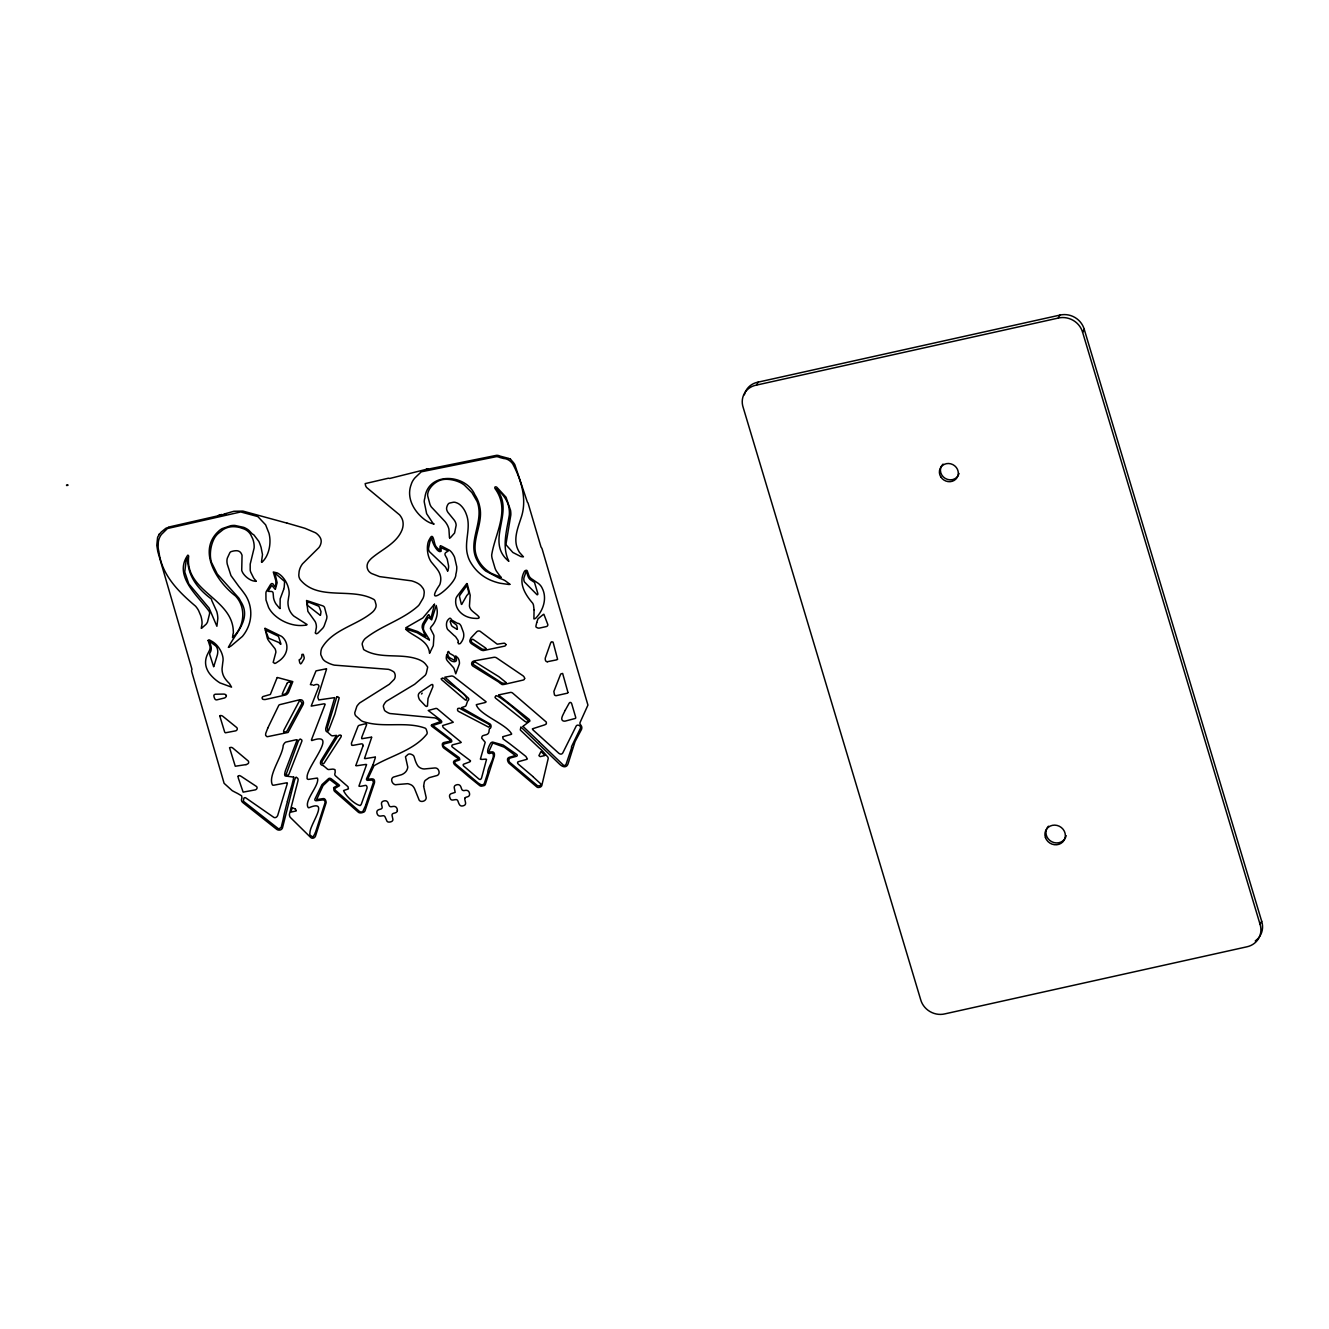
<?xml version="1.0" encoding="UTF-8"?>
<svg xmlns="http://www.w3.org/2000/svg" width="1329" height="1329" viewBox="0 0 1329 1329"><rect width="100%" height="100%" fill="white"/><g stroke="black" fill="none" stroke-linecap="round" stroke-linejoin="round"><path stroke-width="1.5" d="M421.526 694.02L422.19 693.173M283.741 588.963L284.057 587.7A2.409 2.243 29 0 0 284.223 587.202L284.605 581.504L274.887 573.048L277.13 582.717L275.419 589.079M224.169 514.041L233.871 511.283L241.396 511.117A8.306 7.725 29 0 1 243.091 511.133L286.981 523.128M282.246 694.27L282.329 693.888A173.866 161.656 29 0 1 284.871 687.957L287.297 683.056M201.277 628.202L201.676 625.843A15.001 13.954 29 0 0 201.975 621.308A28.823 26.796 29 0 0 200.862 615.942L198.619 610.626A23.407 21.762 29 0 0 195.513 606.14C178.468 591.687 161.656 575.025 158.882 551.568A24.537 22.809 29 0 1 158.134 546.933L158.301 542.182A19.254 17.908 29 0 1 159.38 538.062A18.589 17.277 29 0 1 161.424 534.441L167.421 528.527L240.748 511.947L256.896 516.317A5.15 4.801 29 0 1 258.025 516.765L265.634 524.839L269.006 533.361A34.471 32.046 29 0 1 269.97 540.753A39.438 36.68 29 0 1 269.239 548.329A37.312 34.687 29 0 1 266.946 555.306A25.965 24.155 29 0 1 263.292 560.888L262.012 562.283M158.666 535.022L159.347 533.809M441.078 547.913L441.078 549.807A6.412 5.964 29 0 1 441.095 551.269C437.573 554.01 431.676 541.601 431.792 538.212L430.746 539.906A8.589 7.974 29 0 0 429.898 541.8L428.553 548.279A4.17 3.871 29 0 0 428.669 549.907A6.562 6.113 29 0 0 429.632 551.851L445.248 566.719A11.047 10.267 29 0 1 446.527 569.028L447.591 571.005M224.169 514.09L223.92 514.522A2.243 2.093 29 0 1 223.239 514.855A1.744 1.628 29 0 1 222.541 514.904M454.751 660.048L454.834 658.486A6.446 5.981 29 0 0 454.618 657.257A4.07 3.788 29 0 0 454.153 656.21A2.293 2.126 29 0 0 453.538 655.562L449.75 653.436A2.724 2.525 29 0 1 449.202 652.439L449.052 652.024M287.297 801.503L289.705 792.815M461.711 604.413L466.828 595.425A4.386 4.087 29 0 1 467.476 594.827A3.19 2.974 29 0 0 468.589 592.651A7.675 7.127 29 0 0 468.389 590.873L466.894 585.508L460.382 594.495A5.814 5.399 29 0 0 459.751 595.525A3.738 3.472 29 0 0 459.469 596.505L461.396 604.413M261.464 562.101L262.494 554.608L261.115 547.515A54.439 50.618 29 0 0 258.873 541.451L253.972 535.022A4.236 3.954 29 0 0 252.826 534.258A2.093 1.944 29 0 1 252.344 533.959L250.201 531.766A11.38 10.566 29 0 0 247.51 529.341A20.516 19.071 29 0 0 243.772 527.364L234.868 525.437A19.902 18.506 29 0 0 230.698 525.719L222.142 528.626A16.463 15.317 29 0 0 219.052 530.803C196.659 550.638 216.992 581.919 235.598 596.057C246.696 607.951 244.353 627.089 232.509 637.588L232.974 634.199A6.03 5.598 29 0 0 233.323 631.341C232.359 598.15 184.465 591.638 188.685 556.236A2.376 2.209 29 0 0 188.303 555.406M363.083 745.719L355.823 765.504M292.446 783.296L289.705 792.533M571.603 747.812L565.971 764.557L564.094 765.82L539.341 741.981M311.368 740.054L325.173 704.237A1.877 1.744 29 0 0 323.728 703.872L311.185 706.114L318.827 686.711A1.96 1.827 29 0 0 318.844 685.614L318.329 684.917A2.243 2.093 29 0 0 317.365 684.518A3.622 3.356 29 0 0 316.119 684.501A5.947 5.532 29 0 0 314.79 684.884L314.093 685.149A2.359 2.193 29 0 1 313.578 685.266L313.229 685.216M449.468 537.73L448.92 529.191A18.54 17.227 29 0 0 447.391 525.154A20.5 19.055 29 0 0 444.85 521.367L431.377 507.03A12.675 11.795 29 0 1 429.915 504.239L427.739 496.049A7.824 7.276 29 0 1 427.788 493.458A15.948 14.818 29 0 1 429.549 489.006A24.62 22.892 29 0 1 437.291 481.58A17.759 16.496 29 0 1 442.059 479.752A20.998 19.536 29 0 1 447.491 479.304A31.564 29.338 29 0 1 459.435 482.161A22.078 20.533 29 0 1 464.319 485.068L471.911 492.594L477.028 501.365A25.733 23.922 29 0 1 478.623 507.163C481.729 525.32 467.276 543.993 477.643 561.336A29.437 27.377 29 0 0 485.666 571.038L499.754 578.397A22.427 20.849 29 0 1 505.286 580.79L509.871 584.228M275.319 586.355L275.635 585.175A16.38 15.234 29 0 0 275.767 580.507L273.276 571.985L277.396 572.965A18.157 16.878 29 0 1 282.728 577.218A26.264 24.42 29 0 1 288.925 590.292A18.623 17.327 29 0 1 288.709 596.787L288.011 601.605A21.38 19.869 29 0 0 288.293 606.074A18.506 17.211 29 0 0 289.523 610.161A17.244 16.031 29 0 0 291.715 613.815A14.536 13.523 29 0 0 293.942 616.158L307.082 624.547A1.811 1.694 29 0 1 305.919 625.211L302.347 625.494A33.723 31.348 29 0 1 292.43 624.547A39.139 36.381 29 0 1 282.645 620.826A37.179 34.571 29 0 1 274.322 614.928A26.713 24.836 29 0 1 268.641 607.586L265.983 599.927L265.9 592.983A8.09 7.525 29 0 1 266.265 591.521L270.485 584.594A3.854 3.588 29 0 1 271.731 583.547L272.727 583.697A4.07 3.788 29 0 1 273.691 584.976L274.904 586.621M487.776 772.382C487.627 767.282 496.564 755.603 492.179 753.011A4.552 4.236 29 0 0 491.165 753.061C484.437 755.919 489.022 745.37 490.683 743.144A2.857 2.658 29 0 1 491.182 742.662A3.389 3.14 29 0 1 491.979 742.246A2.459 2.293 29 0 1 492.826 742.114L503.143 745.071L516.632 754.374A1.694 1.578 29 0 1 517.263 755.271L517.164 755.786A2.907 2.691 29 0 1 516.416 756.317L510.851 757.829A4.236 3.937 29 0 0 509.937 758.194A1.711 1.595 29 0 0 509.406 758.676A3.356 3.123 29 0 0 508.907 760.537A2.425 2.259 29 0 0 509.223 761.567A4.004 3.721 29 0 0 510.07 762.597L537.365 785.622L539.724 786.054A5.316 4.951 29 0 0 540.238 785.406A5.632 5.233 29 0 0 540.886 783.994L532.912 776.618M371.688 737.362L364.495 758.477A2.176 2.027 29 0 0 365.658 758.56L375.227 757.032M486.015 648.668L485.733 649.034A4.253 3.954 29 0 1 484.753 649.316A5.416 5.034 29 0 1 483.656 649.366A4.568 4.253 29 0 1 482.593 649.183A3.09 2.874 29 0 1 481.862 648.884L472.742 643.07A6.878 6.396 29 0 1 471.679 642.173L471.33 641.525A2.293 2.126 29 0 1 471.396 640.545L471.845 639.598M158.766 535.238L158.201 536.251A4.07 3.788 29 0 0 157.553 537.68L156.789 545.372L157.802 551.618L191.957 669.268A3.871 3.605 29 0 0 191.725 671.677L224.103 783.313L232.21 790.655A99.625 92.631 29 0 0 237.459 793.396L241.629 795.805L241.961 798.214A4.635 4.319 29 0 0 241.479 799.792A2.808 2.608 29 0 0 241.778 801.254A4.103 3.804 29 0 0 242.908 802.616L276.797 829.412A4.103 3.821 29 0 0 280.037 830.01A3.605 3.356 29 0 0 281.466 829.313A4.236 3.937 29 0 0 282.446 828.017L294.473 780.538A13.373 12.426 29 0 1 295.653 777.714A1.811 1.678 29 0 1 295.952 777.349M365.791 805.092L363.016 811.122A2.243 2.077 29 0 1 361.405 811.986A3.09 2.874 29 0 1 359.362 811.371L336.303 791.004A7.16 6.662 29 0 1 334.941 789.924L335.024 788.33L339.543 785.655A4.535 4.22 29 0 0 338.895 784.691L331.237 778.794A3.057 2.857 29 0 0 329.775 778.296A1.844 1.728 29 0 0 328.595 778.611L321.967 784.625L314.956 799.045A1.678 1.562 29 0 0 314.89 800.108L315.322 800.556A2.841 2.641 29 0 0 316.269 800.722L322.698 799.925A2.741 2.542 29 0 1 323.994 800.141L324.725 800.855A3.572 3.322 29 0 1 325.024 802.101A4.735 4.402 29 0 1 324.924 803.148L315.422 832.535M297.048 740.07L285.419 770.704A19.47 18.108 29 0 0 284.672 774.309A2.326 2.16 29 0 0 285.187 775.97L293.709 777.116M213.786 666.527L217.308 655.131A15.798 14.685 29 0 0 217.757 651.459A10.25 9.519 29 0 0 217.225 648.402A6.828 6.346 29 0 0 215.73 645.96L209.7 641.342L211.145 646.924A11.38 10.582 29 0 1 211.228 649.084A9.27 8.605 29 0 1 210.862 650.994A7.542 7.027 29 0 1 210.082 652.655A2.342 2.176 29 0 0 209.766 653.436A4.768 4.436 29 0 0 209.716 654.449L213.62 666.676M405.644 629.198C413.003 636.591 428.553 639.83 429.566 653.336L433.304 645.678L433.952 636.059A6.844 6.363 29 0 0 433.586 634.714L430.629 628.949A2.841 2.641 29 0 1 430.38 628.335L431.128 626.74A21.048 19.57 29 0 0 434.118 622.919A26.912 25.018 29 0 0 436.211 618.184A25.866 24.055 29 0 0 437.208 613.184A17.078 15.865 29 0 0 436.892 608.566L436.228 605.509L431.659 619.912L428.486 617.188L424.433 623.866A9.868 9.17 29 0 0 423.652 626.109L423.419 628.235A4.951 4.602 29 0 0 423.652 629.846A9.585 8.904 29 0 0 424.516 631.74L429.433 639.614M283.741 589.229L280.17 598.897L280.054 607.768A3.439 3.206 29 0 1 280.103 608.466M66.467 485.151L67.796 484.852M67.845 485.318L66.633 485.55M372.984 764.873L375.31 757.779A2.575 2.392 29 0 0 375.343 757.297M447.956 551.153L446.677 551.984A5.947 5.532 29 0 0 445.464 552.914A1.993 1.861 29 0 0 444.999 553.927A2.708 2.508 29 0 0 445.182 555.206L446.129 556.984A11.446 10.649 29 0 1 447.258 559.359L448.554 565.705A11.994 11.147 29 0 1 448.454 568.28L447.807 570.955M315.422 832.751L312.996 837.087L310.438 835.426A3.073 2.857 29 0 1 309.923 834.678L309.773 833.964A4.552 4.236 29 0 1 309.956 832.951C309.574 824.512 330.389 798.646 308.943 807.75A1.861 1.728 29 0 1 308.212 807.6C303.494 801.022 319.89 785.09 317.498 778.179A3.273 3.04 29 0 0 316.667 778.129L308.594 779.392A1.877 1.744 29 0 1 307.879 779.243A2.293 2.126 29 0 1 307.281 778.894L307.082 778.578A1.91 1.778 29 0 1 307.182 777.88C305.022 768.212 340.241 730.501 311.767 740.585M440.198 546.153L439.683 550.356L436.527 547.199A11.496 10.698 29 0 1 435.314 545.305C433.852 542.033 433.188 531.583 429.716 538.909A15.367 14.287 29 0 0 427.772 543.86A28.673 26.663 29 0 0 427.44 550.173A30.035 27.926 29 0 0 428.669 556.652A20.051 18.639 29 0 0 431.344 562.084L435.131 566.636A42.329 39.355 29 0 1 437.806 570.108A17.742 16.496 29 0 1 440.115 574.759A14.918 13.871 29 0 1 440.779 579.56A19.287 17.925 29 0 1 439.749 584.76C421.708 610.991 456.744 584.112 455.83 574.311A26.514 24.653 29 0 0 456.761 566.835L454.551 557.233A23.64 21.978 29 0 0 452.275 553.18A12.26 11.396 29 0 0 449.534 550.289L441.544 546.103A1.91 1.778 29 0 0 440.414 545.97M320.505 615.194L321.003 611.656L319.226 606.938A2.459 2.293 29 0 0 318.578 606.257A3.854 3.588 29 0 0 317.614 605.742L307.963 601.854M228.422 647.323C235.682 632.554 252.327 618.666 240.416 600.924A17.26 16.048 29 0 0 238.755 597.984L217.292 574.062L211.51 562.449A28.457 26.464 29 0 1 210.381 555.024A41.481 38.574 29 0 1 211.211 546.917A39.687 36.896 29 0 1 213.753 539.458A21.928 20.384 29 0 1 217.674 533.959L222.84 529.806A20.815 19.354 29 0 1 228.056 527.414A18.739 17.427 29 0 1 233.622 526.683A26.746 24.869 29 0 1 239.801 527.513L244.47 529.125A13.107 12.194 29 0 1 250.616 534.507L252.726 538.81A23.357 21.713 29 0 1 254.138 547.93L250.201 564.127L250.201 570.075A10.732 9.967 29 0 0 250.782 572.267L253.54 577.816A11.861 11.014 29 0 0 255.002 579.726L256.148 580.989M292.197 808.015L290.885 812.135L295.636 811.055A1.778 1.645 29 0 0 296.184 810.823M489.437 728.757L489.055 730.717A6.878 6.396 29 0 1 488.806 732.395A3.738 3.472 29 0 1 486.846 734.472A9.552 8.871 29 0 1 485.002 735.02L483.125 735.585A3.472 3.239 29 0 0 482.51 735.984A2.724 2.525 29 0 0 482.062 736.499L481.63 738.11L485.201 742.28L480.384 759.092A2.276 2.11 29 0 0 481.131 759.324A5.798 5.382 29 0 0 482.327 759.391L485.185 759.158A3.97 3.688 29 0 1 485.982 759.208A1.711 1.595 29 0 1 486.53 759.374L481.58 777.897A7.26 6.745 29 0 1 480.932 779.093L480.367 779.442A1.844 1.711 29 0 1 478.922 779.01L463.788 766.135A1.861 1.728 29 0 1 463.14 764.923L463.273 764.507A2.326 2.16 29 0 1 463.788 764.125L469.702 761.916A2.608 2.425 29 0 0 470.35 761.367L470.466 760.819M291.134 682.94L286.981 691.844A6.13 5.698 29 0 1 285.818 693.389A4.535 4.22 29 0 1 284.838 694.037A6.695 6.23 29 0 1 283.609 694.486A3.954 3.688 29 0 1 282.579 694.602M336.835 696.745L327.449 727.245L327.582 730.717A1.96 1.827 29 0 0 328.429 730.867L334.825 714.188L339.194 697.825A5.864 5.449 29 0 0 337.549 696.695L337.101 696.629M277.113 677.657L270.352 694.469L262.992 696.546A2.077 1.927 29 0 0 262.477 697.044A4.585 4.269 29 0 0 262.046 697.924L262.511 699.071A3.372 3.14 29 0 0 263.408 699.403A5.482 5.1 29 0 0 265.75 699.419L285.237 695.067A4.485 4.17 29 0 0 287.081 694.12A8.074 7.509 29 0 0 288.659 692.027L292.812 681.627L277.329 677.474M268.109 590.956L271.83 585.408L274.239 588.232A3.306 3.073 29 0 0 274.638 588.73A1.944 1.811 29 0 0 275.037 589.046M426.426 469.004L427.755 468.772M1261.686 921.279L1260.042 924.253A19.586 18.224 29 0 1 1246.735 946.846L945.019 1013.844A19.47 18.108 29 0 1 920.665 999.624L743.243 407.671A19.104 17.759 29 0 1 756.566 385.078L758.194 382.121L1059.911 315.106A19.653 18.274 29 0 1 1084.248 329.343L1261.686 921.279A19.586 18.224 29 0 1 1255.24 940.965M756.566 385.078L1058.266 318.063L1059.911 315.106M1260.042 924.253L1082.62 332.3L1084.248 329.343M523.094 726.232L529.922 721.016A3.289 3.057 29 0 0 528.925 719.172L498.84 695.25M439.932 721.83L431.942 724.67A1.96 1.827 29 0 0 431.41 725.069M450.614 620.626L450.465 620.826A1.778 1.661 29 0 0 450.265 621.856L451.428 625.278A4.186 3.904 29 0 0 452.358 626.441L457.126 629.398M280.967 644.133L278.675 636.956A2.675 2.492 29 0 0 277.279 635.727L265.468 630.096L268.259 637.455A2.293 2.143 29 0 0 268.873 638.169A3.04 2.824 29 0 0 269.77 638.684L278.641 642.389A3.954 3.671 29 0 1 279.688 643.352A4.768 4.436 29 0 0 280.419 644.15M434.35 604.28L422.871 617.935L406.142 627.57M429.367 640.063L417.123 632.704L406.093 629.032M225.315 514.19L226.229 513.808M159.729 533.843L160.277 533.228A9.752 9.07 29 0 1 161.507 531.816L165.693 528.427A3.738 3.472 29 0 1 166.956 527.879L168.285 527.397M506.017 682.873L504.937 683.272A3.422 3.173 29 0 1 503.674 683.322A7.26 6.745 29 0 1 502.146 682.923A6.579 6.113 29 0 1 500.834 682.259L473.19 664.35A1.761 1.645 29 0 1 475.101 662.324M201.526 628.335L206.061 624.281A14.503 13.473 29 0 0 207.507 622.038L209.583 613.782A5.1 4.735 29 0 0 209.567 612.603A4.436 4.12 29 0 0 209.251 611.473C198.27 596.023 173.069 576.221 187.754 555.173M218.421 515.27L222.009 514.456M219.717 515.32L219.966 515.187A2.276 2.11 29 0 1 220.614 515.054L220.913 515.054M220.979 515.253L219.75 515.519M226.345 514.107L225.481 514.306M372.818 765.006L366.621 778.611A3.472 3.223 29 0 0 366.505 779.608L366.854 780.123A1.728 1.611 29 0 0 367.751 780.322L371.439 780.09A3.19 2.957 29 0 1 372.685 780.372L373.432 782.266L365.807 804.842M466.811 583.497L457.558 595.608A11.147 10.35 29 0 0 456.379 597.469A7.11 6.612 29 0 0 455.814 599.263L455.648 601.655A14.885 13.838 29 0 0 457.126 607.835A16.646 15.483 29 0 0 461.246 613.184A18.772 17.46 29 0 0 467.426 616.872A22.228 20.666 29 0 0 474.752 618.35C486.082 619.364 472.277 612.553 470.532 608.948A8.339 7.758 29 0 1 469.652 606.971A5.731 5.333 29 0 1 469.453 605.841L470.184 595.226L467.177 583.664M458.189 759.324L456.196 759.955A5.266 4.901 29 0 0 454.103 760.985A1.877 1.744 29 0 0 453.554 762.58A4.386 4.087 29 0 0 454.717 764.756L459.518 768.876A389.032 361.721 29 0 1 468.423 776.452L479.769 785.638A3.422 3.19 29 0 0 480.716 786.07A2.342 2.176 29 0 0 481.596 786.153L484.055 785.622A2.342 2.176 29 0 0 484.769 785.19A3.007 2.791 29 0 0 485.318 784.492L494.255 756.4A8.605 8.007 29 0 0 494.421 753.992A2.508 2.326 29 0 0 493.807 752.579A1.993 1.844 29 0 0 492.494 751.882L488.823 752.015M544.807 755.57L540.122 756.633L538.909 755.653L540.986 751.516L544.774 755.271M515.203 755.62L509.389 757.264A3.821 3.555 29 0 0 508.043 758.111A2.043 1.894 29 0 0 507.528 759.241A4.867 4.519 29 0 0 507.711 760.852A7.309 6.795 29 0 0 508.243 762.148A5.067 4.701 29 0 0 509.007 763.211L536.7 786.851A2.924 2.708 29 0 0 537.298 787.25A2.11 1.96 29 0 0 537.929 787.449A2.774 2.592 29 0 0 538.66 787.466L539.591 787.333A3.489 3.256 29 0 0 541.783 785.655L548.179 758.626A2.641 2.459 29 0 0 548.08 757.646A3.14 2.924 29 0 0 547.797 756.998L542.249 750.669A52.03 48.376 29 0 0 538.993 747.745L520.303 730.003L520.885 726.946L559.791 764.374A11.994 11.147 29 0 0 561.835 765.886A6.263 5.814 29 0 0 563.612 766.634A3.356 3.123 29 0 0 565.207 766.667A3.754 3.489 29 0 0 567.35 765.222A8.29 7.708 29 0 0 568.114 763.627L575.058 741.582L581.471 729.471A5.615 5.216 29 0 0 581.82 727.727A3.455 3.206 29 0 0 581.487 726.232A7.094 6.595 29 0 0 580.474 724.654A2.608 2.425 29 0 1 580.025 723.956L579.926 723.258A4.369 4.07 29 0 1 580.142 722.295L587.933 705.084L542.199 549.193A5.532 5.133 29 0 0 541.335 547.482A2.841 2.641 29 0 1 540.953 546.784L528.145 503.375A2.608 2.425 29 0 0 527.397 502.212L514.805 464.569A16.596 15.433 29 0 0 512.296 461.313L510.452 459.086M460.881 742.662L453.139 744.689A5.25 4.867 29 0 0 452.126 745.054L451.777 746.117A2.11 1.96 29 0 0 452.475 747.164L470.433 760.72M264.92 628.335L267.378 638.385A12.808 11.895 29 0 0 269.405 641.674L275.003 648.718A9.27 8.622 29 0 1 275.884 652.273L273.176 662.357L274.804 663.487A7.725 7.177 29 0 0 276.432 662.706L279.256 660.812A23.125 21.497 29 0 0 284.024 656.061A18.191 16.912 29 0 0 286.582 650.296A15.533 14.453 29 0 0 286.599 644.332A13.556 12.609 29 0 0 282.695 637.339A8.572 7.974 29 0 0 281.2 636.176L265.219 628.368M498.807 694.868L510.635 692.392A3.439 3.19 29 0 1 511.665 692.559A2.891 2.691 29 0 1 512.545 692.99L546.319 722.079L546.369 723.84A8.04 7.476 29 0 1 544.707 724.853L532.414 728.824A1.894 1.761 29 0 0 532.946 729.87L558.712 753.178A5.466 5.083 29 0 0 560.107 753.958A1.993 1.861 29 0 0 562.117 753.676A4.286 3.987 29 0 0 562.815 752.878L576.271 725.883A2.558 2.376 29 0 1 576.985 725.335A1.778 1.645 29 0 1 577.799 725.152A3.422 3.173 29 0 1 578.995 725.385A2.226 2.06 29 0 1 580.457 726.913A2.575 2.392 29 0 1 580.474 727.993A3.572 3.322 29 0 1 580.225 728.707L571.636 746.4A2.06 1.927 29 0 0 571.603 747.612M450.614 741.1L444.152 742.446A3.223 3.007 29 0 0 442.79 743.177A1.794 1.661 29 0 0 442.324 744.323A7.044 6.545 29 0 0 442.59 746.15A4.469 4.153 29 0 0 443.022 747.114A3.887 3.622 29 0 0 443.653 747.928L458.272 758.643M228.505 647.406L228.721 647.323A67.696 62.945 29 0 0 231.296 645.811L242.41 636.408A42.86 39.853 29 0 0 248.041 627.155A39.936 37.129 29 0 0 250.649 616.789A37.96 35.302 29 0 0 250.002 606.19A34.953 32.494 29 0 0 246.181 596.306L245.034 594.512A115.756 107.616 29 0 0 238.855 586.454L230.964 575.59L227.292 564.227A15.981 14.868 29 0 1 226.943 560.855A11.263 10.482 29 0 1 227.392 557.981L229.801 552.831A3.505 3.256 29 0 1 230.482 552.017A2.708 2.525 29 0 1 231.379 551.552L233.19 551.07A15.466 14.386 29 0 1 236.496 550.721A5.432 5.05 29 0 1 239.004 551.302A4.452 4.137 29 0 1 240.831 552.847A9.037 8.406 29 0 1 242.044 555.389L241.728 570.374A11.878 11.047 29 0 0 243.523 573.912A18.822 17.493 29 0 0 250.4 579.793A12.343 11.479 29 0 0 254.288 581.105L255.949 581.371M448.488 651.426L447.973 651.742A2.176 2.027 29 0 0 447.64 652.556A4.137 3.837 29 0 0 447.64 653.652A9.702 9.021 29 0 0 448.388 656.227A3.04 2.824 29 0 0 448.936 657.041A4.535 4.203 29 0 0 449.8 657.789L454.418 660.297M489.67 728.574L490.368 728.176A2.907 2.691 29 0 0 490.866 727.345A3.854 3.588 29 0 0 490.883 725.152A2.259 2.093 29 0 0 490.135 724.039L461.445 707.659L465.117 706.38A1.993 1.844 29 0 0 466.147 705.267L467.476 701.38A3.173 2.957 29 0 1 467.908 700.832A3.505 3.256 29 0 0 468.605 699.835A2.808 2.608 29 0 0 468.772 699.32L468.772 699.037A2.459 2.293 29 0 0 468.157 697.908L444.816 677.175L451.627 675.996A2.691 2.508 29 0 1 452.309 676.062A4.253 3.954 29 0 1 453.887 676.727L486.132 701.812A2.575 2.392 29 0 1 484.886 702.609L477.31 704.403A5.366 4.984 29 0 0 476.28 704.769C479.503 715.002 506.266 723.956 511.665 733.973A1.944 1.811 29 0 1 511.1 734.405L503.625 736.465A4.568 4.236 29 0 0 502.678 736.814L503.06 738.907L509.206 743.36A965.651 897.839 29 0 1 525.869 756.434L527.331 758.892A1.894 1.761 29 0 1 526.733 759.374L518.925 761.517A5.532 5.15 29 0 0 517.911 761.866L517.513 762.896A1.861 1.728 29 0 0 517.712 763.344A4.519 4.203 29 0 0 518.526 764.308L532.796 776.418M426.293 469.336L389.895 478.44A2.06 1.91 29 0 1 389.115 478.34A2.093 1.96 29 0 0 388.151 478.274L365.176 483.606L365.458 485.068A5.399 5.017 29 0 0 366.738 487.593L399.58 514.871A18.556 17.26 29 0 1 401.64 517.911A12.426 11.562 29 0 1 402.936 521.716A16.098 14.968 29 0 1 403.019 525.919A20.467 19.038 29 0 1 401.84 530.404C396.54 542.98 383.001 548.943 372.967 557.1A26.032 24.204 29 0 0 368.914 561.137A10.1 9.403 29 0 0 367.253 564.692A8.389 7.808 29 0 0 367.269 567.981A8.688 8.09 29 0 0 368.299 570.49A6.778 6.313 29 0 0 369.612 572.085A10.416 9.685 29 0 0 371.605 573.53L379.546 576.603L411.508 580.839A28.125 26.148 29 0 1 417.306 583.082A13.572 12.609 29 0 1 421.393 586.205L423.021 588.332A7.808 7.26 29 0 1 423.934 590.392A8.439 7.858 29 0 1 424.217 592.651L423.918 595.392A15.715 14.619 29 0 1 423.021 598.316L419.25 604.678A15.317 14.254 29 0 1 417.14 606.838C401.64 620.228 381.091 625.826 365.209 638.551A13.888 12.908 29 0 0 362.9 641.757L362.385 642.97A3.439 3.206 29 0 0 362.219 643.9A4.519 4.203 29 0 0 362.319 644.947L363.648 649.549C379.413 659.417 399.614 653.104 416.907 658.868A23.341 21.696 29 0 1 422.356 661.36A11.944 11.114 29 0 1 426.044 664.782L427.689 667.058L426.343 673.072A11.479 10.665 29 0 1 425.247 675.248L414.631 684.302L386.423 701.263A14.104 13.124 29 0 0 384.363 703.789L383.666 705.068A3.173 2.957 29 0 0 383.45 706.895L384.33 709.819A3.023 2.824 29 0 0 384.845 710.666A3.472 3.223 29 0 0 385.626 711.347L387.171 712.294A14.154 13.157 29 0 0 389.912 713.523L434.782 717.876A9.801 9.12 29 0 1 438.205 719.67L439.617 720.999A2.974 2.758 29 0 1 439.949 721.497M218.189 515.785L168.7 527.065M428.187 469.12L496.514 455.332A6.612 6.147 29 0 1 500.053 456.113L508.409 458.322M300.736 663.786L301.118 663.603A4.884 4.535 29 0 0 301.7 662.872L303.743 659.417A4.685 4.352 29 0 0 304.142 658.353A2.874 2.675 29 0 0 304.158 657.39L303.477 654.898A2.891 2.691 29 0 0 303.162 654.283L301.949 654.449A2.226 2.06 29 0 0 301.849 654.964L301.849 655.562A3.455 3.206 29 0 1 301.733 656.759A6.861 6.379 29 0 1 301.168 658.038A6.379 5.931 29 0 1 300.354 659.101A1.877 1.744 29 0 1 299.49 659.566M441.228 547.781L447.923 550.754M501.016 577.401L491.514 573.414A32.494 30.202 29 0 1 485.035 568.746A31.663 29.437 29 0 1 479.902 562.798A30.235 28.108 29 0 1 476.48 556.037A26.63 24.769 29 0 1 475.051 548.993C474.486 534.607 483.091 520.968 479.703 506.515A33.125 30.8 29 0 0 474.852 494.753C465.515 473.34 427.573 471.745 424.831 498.093A13.722 12.758 29 0 0 424.217 501.781L426.642 513.692L432.689 522.878A7.559 7.027 29 0 0 434.118 524.124L430.579 523.061A28.175 26.198 29 0 1 425.081 519.921C414.316 512.014 405.943 497.976 411.209 484.437A18.872 17.559 29 0 1 412.738 480.932A21.264 19.769 29 0 1 415.113 477.692L421.26 471.828L496.332 456.661A7.592 7.06 29 0 1 499.82 457.492L503.807 458.538A8.888 8.273 29 0 1 506.98 459.236A11.047 10.283 29 0 1 509.971 460.98A14.818 13.772 29 0 1 512.678 463.804C521.4 480.018 527.38 499.837 521.051 517.994C517.596 528.693 512.512 540.538 518.858 551.319A7.293 6.778 29 0 0 519.689 552.631L523.443 556.818L521.682 556.685A3.937 3.655 29 0 1 520.769 556.519L512.861 552.465L506.316 545.123A5.565 5.166 29 0 1 506.116 543.262L510.818 514.987A24.636 22.909 29 0 0 510.535 510.286L506.017 497.212L496.847 487.294A1.877 1.744 29 0 0 495.202 486.896L494.82 487.278A4.137 3.854 29 0 0 494.986 488.524C510.718 509.755 495.102 533.095 491.68 555.024A17.576 16.33 29 0 0 492.095 558.313L495.019 568.181A16.513 15.35 29 0 0 496.448 571.171L499.471 575.374A41.664 38.74 29 0 1 501.033 577.351M287.13 523.128L302.879 527.679A36.082 33.557 29 0 0 304.956 528.294L315.538 532.796A14.27 13.273 29 0 1 319.94 537.182A7.808 7.26 29 0 1 321.136 542.149A12.908 11.994 29 0 1 318.827 547.681L302.58 563.778A20.666 19.221 29 0 0 300.371 567.483A19.702 18.324 29 0 0 299.125 571.57L298.809 574.892A8.389 7.808 29 0 0 300.304 579.743C317.947 601.206 351.371 587.119 373.682 599.346A3.472 3.223 29 0 1 374.496 600.06A3.007 2.791 29 0 1 375.011 600.924L376.024 604.545A7.193 6.695 29 0 1 376.041 606.257A6.645 6.18 29 0 1 375.625 607.835L374.761 609.463A17.676 16.43 29 0 1 372.552 612.088C357.003 625.394 332.632 629.331 321.867 647.971A17.144 15.948 29 0 0 320.953 651.06L320.721 653.885A5.881 5.482 29 0 0 320.953 655.014L322.615 658.669A8.074 7.509 29 0 0 324.01 660.33A10.067 9.353 29 0 0 325.921 661.742L328.728 663.204A29.504 27.427 29 0 0 334.243 665.131L388.45 669.334A13.988 13.008 29 0 1 391.424 670.497L393.102 671.427A4.137 3.854 29 0 1 393.965 672.092A2.608 2.425 29 0 1 394.497 672.839L394.929 673.953A7.094 6.595 29 0 1 394.995 677.574A8.256 7.675 29 0 1 394.215 679.352L389.297 684.302L359.727 702.908A21.048 19.57 29 0 0 356.837 706.347L354.793 712.676A5.582 5.2 29 0 0 355.009 714.387A4.402 4.087 29 0 0 355.773 715.833L361.338 720.733A12.642 11.762 29 0 0 364.711 722.046C384.297 727.96 406.093 721.182 425.18 728.159A3.057 2.841 29 0 1 426.343 729.588L427.141 732.279A2.891 2.675 29 0 1 427.141 733.209A3.472 3.223 29 0 1 426.842 734.123C414.216 750.005 391.822 755.47 374.628 765.371A1.944 1.811 29 0 0 373.765 766.185L368.332 777.814A1.877 1.744 29 0 0 368.249 778.993M547.465 661.692L555.987 659.998A5.15 4.801 29 0 0 557.599 659.317L553.18 642.505A1.877 1.744 29 0 0 552.897 641.99L551.402 641.807A7.177 6.678 29 0 0 550.455 643.435L545.339 657.888A5.864 5.449 29 0 0 545.272 659.45A3.671 3.422 29 0 0 545.638 660.696A1.678 1.562 29 0 0 547.465 661.742M323.063 765.587L321.468 764.956A2.126 1.977 29 0 1 320.472 763.261A6.23 5.798 29 0 1 320.953 760.753L336.503 735.402L332.582 735.817A2.043 1.91 29 0 1 331.037 735.236L327.698 732.213A2.592 2.409 29 0 0 327.117 731.914A1.894 1.761 29 0 1 325.921 730.618A5.715 5.316 29 0 1 325.771 728.325L334.709 697.625L318.794 699.934L318.196 698.473A4.651 4.319 29 0 1 317.864 696.728L326.602 668.952M326.402 668.786L316.02 670.863L310.371 684.618M510.17 458.655L509.638 458.721A2.392 2.226 29 0 1 508.758 458.522M311.235 684.867L312.182 684.734M316.95 799.56L322.98 798.629A2.841 2.641 29 0 1 324.342 798.762L325.206 799.477A6.977 6.479 29 0 1 326.137 802.683L315.455 836.223A5.05 4.701 29 0 1 314.491 837.469A2.94 2.724 29 0 1 313.262 838.101A4.269 3.97 29 0 1 312.282 838.2A1.711 1.595 29 0 1 311.518 838.018A3.671 3.406 29 0 1 310.67 837.453L290.818 817.9A3.472 3.223 29 0 1 289.722 816.305A5.981 5.565 29 0 1 289.44 814.162L295.802 789.127A337.5 313.794 29 0 0 297.929 780.97L298.128 779.608A1.711 1.595 29 0 0 297.929 778.761A2.774 2.575 29 0 0 297.281 777.963L296.301 777.282M371.555 737.113L361.837 738.725A2.425 2.259 29 0 1 361.737 737.313L366.322 725.484A5.133 4.768 29 0 0 366.605 724.587L366.571 724.155M368.432 779.143L370.459 778.993A5.598 5.2 29 0 1 373.034 779.027A1.728 1.611 29 0 1 374.363 780.306A6.047 5.615 29 0 1 374.396 783.097L365.043 810.723A3.754 3.489 29 0 1 364.462 811.604A2.326 2.16 29 0 1 363.714 812.135L362.252 812.65A6.429 5.981 29 0 1 360.192 812.883A3.322 3.09 29 0 1 358.498 812.351L335.307 791.968A3.156 2.924 29 0 1 334.277 790.938A3.705 3.455 29 0 1 333.944 790.223L333.645 787.632L337.533 785.389L329.575 779.392L323.047 785.605L316.717 799.36M268.242 591.339L270.219 591.438A7.01 6.512 29 0 1 271.764 591.505L272.644 591.986A1.977 1.827 29 0 1 273.109 593.016L273.558 597.984A18.224 16.945 29 0 0 275.9 603.848L279.389 608.134A2.209 2.043 29 0 0 279.887 608.549M455.897 656.061L457.724 657.755A6.811 6.346 29 0 1 458.754 659.466A8.838 8.207 29 0 1 459.319 661.493A11.745 10.914 29 0 1 459.402 663.836L455.747 673.836L454.202 668.985A7.426 6.894 29 0 0 453.521 667.673L447.923 661.443A8.622 8.007 29 0 1 446.743 659.799A3.754 3.489 29 0 1 446.295 658.37A7.708 7.177 29 0 1 446.361 656.626L446.694 654.566L447.757 657.523A3.223 2.99 29 0 0 448.371 658.32A5.897 5.482 29 0 0 449.368 659.101C451.428 662.573 459.003 663.121 455.731 657.39A5.233 4.867 29 0 1 455.581 656.327M292.579 807.833L295.47 809.045M320.206 615.294L307.547 605.376A3.04 2.824 29 0 1 307.431 604.645L307.597 602.618A3.306 3.073 29 0 1 307.83 601.904M406.242 627.687L417.721 631.574L425.812 636.475A53.376 49.622 29 0 0 424.632 634.448L422.223 627.803A10.217 9.486 29 0 1 422.257 625.726A7.476 6.961 29 0 1 422.954 623.55L427.606 615.659A1.96 1.811 29 0 1 428.719 614.895M434.533 604.246L430.945 618.35L428.968 614.978M485.816 648.153L473.473 639.648A2.276 2.126 29 0 0 472.343 639.232M496.564 488.922L501.116 493.076A32.992 30.667 29 0 1 506.033 499.704A25.484 23.689 29 0 1 508.741 506.814A31.697 29.471 29 0 1 509.323 514.954C506.881 530.254 501.614 546.252 508.758 561.17M323.429 765.654L327.25 768.943A2.11 1.977 29 0 0 328.927 769.524L332.466 769.126A5.715 5.316 29 0 1 333.978 769.308A3.173 2.957 29 0 1 335.074 769.79L335.19 772.498A5.698 5.299 29 0 0 334.792 774.358L334.858 774.807A2.342 2.193 29 0 0 335.44 775.787L347.982 786.702L348.431 788.712A1.744 1.611 29 0 1 348.015 789.061L344.128 790.356A1.728 1.611 29 0 0 343.58 790.639C345.623 795.622 354.328 804.261 360.142 805.59A4.336 4.02 29 0 0 361.422 803.879L366.937 788.446A3.073 2.857 29 0 0 366.837 786.469A3.904 3.638 29 0 0 366.405 785.705L365.99 785.439A2.077 1.944 29 0 0 365.193 785.439L361.139 786.236A6.612 6.147 29 0 1 359.794 786.303A2.243 2.093 29 0 1 358.93 786.103L366.588 764.557A3.007 2.791 29 0 0 365.708 764.441L361.438 765.039A79.707 74.108 29 0 1 356.189 765.786M340.938 735.452L341.237 735.984A3.406 3.173 29 0 1 341.005 736.98L324.176 763.045A4.552 4.236 29 0 1 323.013 763.926L321.768 762.813A7.359 6.844 29 0 1 322.249 761.201L337.117 737.196A9.27 8.622 29 0 1 338.546 735.585M460.997 742.064L443.454 727.694A1.993 1.844 29 0 1 442.922 726.813L442.557 725.568L453.289 722.262L437.158 708.706A2.176 2.01 29 0 0 436.527 708.49A2.675 2.492 29 0 0 435.812 708.44L428.237 710.483L440.48 719.886A6.512 6.064 29 0 1 441.743 721.547L441.544 722.561A2.376 2.209 29 0 1 441.045 722.826L432.756 725.501L450.946 739.339A4.269 3.954 29 0 1 451.694 740.751A1.96 1.827 29 0 1 451.76 741.466L451.511 741.864A3.339 3.107 29 0 1 450.664 742.197L444.384 743.858A1.694 1.578 29 0 0 443.952 746.566L458.804 757.364A2.326 2.16 29 0 1 459.502 758.261L459.768 759.789L457.741 760.603A12.326 11.463 29 0 0 455.415 761.384L454.751 762.431A1.944 1.811 29 0 0 455.382 763.81L477.51 782.465A14.685 13.655 29 0 0 480.716 784.525A2.758 2.575 29 0 0 484.271 783.545L487.809 772.78M537.082 594.794L524.473 581.986A5.648 5.266 29 0 1 523.908 580.175A11.23 10.433 29 0 1 523.875 577.932L526.284 571.038L528.161 576.686A8.223 7.642 29 0 0 529.108 578.381A6.761 6.28 29 0 0 530.387 579.726L534.491 582.384L537.68 592.983A3.771 3.522 29 0 1 537.747 594.595M291.068 682.458L288.958 682.126A2.342 2.176 29 0 0 287.313 683.073M508.658 561.187C484.47 541.352 515.569 511.815 496.614 489.471A1.778 1.645 29 0 1 496.431 489.006M528.51 720.966L513.559 707.908A241.18 224.252 29 0 0 501.033 698.257L497.843 696.263A4.751 4.419 29 0 0 495.999 695.682L494.969 697.21A3.455 3.206 29 0 0 495.717 698.29L524.673 721.232A5.399 5.017 29 0 0 526.234 721.996A2.293 2.126 29 0 0 528.527 721.497M523.111 726.498L539.258 741.831M432.673 684.601L432.905 685.648A6.18 5.731 29 0 1 432.789 687.01L428.021 698.506L427.523 705.084A3.572 3.322 29 0 1 427.44 706.064L426.41 706.48A5.947 5.532 29 0 1 425.28 705.765L419.582 699.752A10.267 9.536 29 0 1 418.735 697.825A9.536 8.871 29 0 1 418.303 695.549A3.489 3.239 29 0 1 418.701 693.871A5.947 5.515 29 0 1 420.08 692.293L431.327 684.734A2.243 2.077 29 0 1 431.859 684.551A2.625 2.442 29 0 1 432.39 684.485M450.863 620.626L455.697 624.447A3.705 3.439 29 0 1 456.462 625.178A2.209 2.06 29 0 1 456.86 625.959L457.126 627.188A84.176 78.261 29 0 1 457.392 629.248M515.287 755.47L504.289 747.214L493.973 743.409A3.14 2.924 29 0 0 492.544 743.409L488.707 751.898M506.199 682.608L498.857 676.677L476.513 662.822A4.12 3.821 29 0 0 475.101 662.274M187.455 558.13L187.572 560.539A20.051 18.639 29 0 0 188.103 564.709C190.113 579.162 199.848 590.425 211.145 598.814A3.04 2.841 29 0 1 211.51 599.412A1.91 1.778 29 0 1 211.676 599.994A2.774 2.575 29 0 0 211.793 600.542L216.743 611.49A27.51 25.567 29 0 1 217.823 618.517L216.893 626.275L209.085 608.067L188.784 583.863L184.764 572.018L186.16 560.157A6.811 6.346 29 0 1 187.289 558.097M293.742 777.183L293.128 780.289A49.671 46.183 29 0 0 292.446 782.947M287.396 783.263L277.728 815.375A5.881 5.466 29 0 1 276.831 816.754A3.09 2.874 29 0 1 275.767 817.468A2.525 2.342 29 0 1 274.522 817.601A1.827 1.694 29 0 1 273.658 817.252L245.616 797.782A2.126 1.977 29 0 0 244.951 797.666L244.519 797.732A2.243 2.093 29 0 0 243.921 798.098L243.323 801.154A6.097 5.665 29 0 0 244.27 801.902L278.741 828.98L281.167 827.452L283.06 819.86A240.765 223.853 29 0 1 284.439 813.132L286.516 804.743A57.297 53.276 29 0 0 287.313 801.852M295.387 809.211L295.918 810.025A1.761 1.645 29 0 1 296.267 810.507M299.141 659.981L299.69 662.506A4.951 4.602 29 0 0 300.321 663.62M397.354 810.474A5.482 5.1 29 0 0 397.138 808.946A4.485 4.17 29 0 0 396.457 807.6A2.625 2.442 29 0 0 395.444 806.736A3.107 2.891 29 0 0 394.065 806.404A7.276 6.761 29 0 0 392.321 806.57A6.695 6.213 29 0 1 390.859 806.72A1.877 1.744 29 0 1 389.148 805.557L388.5 803.995A8.605 7.991 29 0 0 387.802 802.317A2.974 2.774 29 0 0 386.855 801.271A2.409 2.243 29 0 0 385.626 800.822A4.867 4.519 29 0 0 384.098 800.905A5.831 5.432 29 0 0 382.602 801.487A2.608 2.425 29 0 0 381.489 803.646A8.207 7.625 29 0 0 381.788 805.391L382.154 807.085A2.11 1.96 29 0 1 381.988 808.148A1.678 1.562 29 0 1 381.29 808.846A6.645 6.18 29 0 1 379.911 809.328A7.16 6.662 29 0 0 378.316 809.893A3.206 2.974 29 0 0 377.286 810.756A2.625 2.442 29 0 0 376.871 811.919A4.103 3.804 29 0 0 377.021 813.315A5.947 5.532 29 0 0 377.685 814.793A2.641 2.459 29 0 0 379.944 816.072A6.446 5.997 29 0 0 381.606 815.94L383.267 815.724A1.877 1.744 29 0 1 385.061 816.92L387.021 821.256A2.243 2.093 29 0 0 388.683 822.07A5.698 5.299 29 0 0 391.64 821.472A2.791 2.592 29 0 0 392.57 820.657A2.11 1.96 29 0 0 392.819 820.059A3.107 2.891 29 0 0 392.902 819.362L392.055 815.408A2.143 1.993 29 0 1 392.221 814.295A1.694 1.562 29 0 1 392.952 813.581A8.074 7.509 29 0 1 394.48 813.066A6.927 6.429 29 0 0 396.042 812.517A2.658 2.475 29 0 0 397.354 810.474M366.239 723.873A4.352 4.053 29 0 0 364.81 723.906L359.478 725.219A3.123 2.907 29 0 0 358.415 725.817A1.91 1.778 29 0 0 358.016 726.348L351.421 743.21L351.67 745.137A2.625 2.442 29 0 0 353.165 745.336L360.74 743.958A5.598 5.2 29 0 1 361.903 743.875L362.535 744.124A1.711 1.595 29 0 1 363.083 745.719M296.849 739.788A3.555 3.306 29 0 0 296.018 739.788L285.984 742.064A3.588 3.339 29 0 0 285.037 742.662A6.811 6.329 29 0 0 284.173 743.609A9.12 8.472 29 0 0 283.193 745.469C282.695 756.018 267.478 775.82 272.495 785.04A3.738 3.472 29 0 0 273.84 785.206L286.084 782.914A3.622 3.356 29 0 1 286.998 782.931M338.579 735.618A1.96 1.811 29 0 1 340.972 735.419M450.714 740.901A1.711 1.595 29 0 0 450.182 740.087L431.892 726.365A1.728 1.611 29 0 1 431.31 725.518M449.651 538.079A2.758 2.558 29 0 0 450.465 537.664L454.568 533.029L456.129 525.404A8.057 7.492 29 0 0 455.631 522.696A10.948 10.183 29 0 0 454.103 519.955L448.106 512.612A8.506 7.908 29 0 1 446.793 509.971A5.432 5.05 29 0 1 446.694 507.545A11.861 11.031 29 0 1 447.707 504.804L448.288 503.94A2.525 2.359 29 0 1 448.903 503.392A4.17 3.887 29 0 1 449.817 503.01L453.172 502.279A5.665 5.266 29 0 1 454.352 502.229A4.735 4.402 29 0 1 455.448 502.412L456.844 502.894A11.213 10.433 29 0 1 460.548 505.253A19.337 17.975 29 0 1 463.771 509.09A24.52 22.792 29 0 1 466.23 514.041C471.745 527.713 463.489 542.066 467.825 555.838A26.663 24.786 29 0 0 470.167 561.586A42.96 39.936 29 0 0 475.583 569.294A38.508 35.8 29 0 0 482.427 575.523A40.003 37.195 29 0 0 490.65 580.192A50.17 46.648 29 0 0 500.153 583.248L508.525 584.444A4.884 4.535 29 0 0 509.821 584.395M283.758 731.997A2.841 2.641 29 0 1 283.841 730.236L299.773 700.217L302.065 702.958A3.871 3.605 29 0 1 301.766 703.789L287.28 730.585A3.007 2.791 29 0 1 286.865 731.066A4.452 4.137 29 0 1 286.034 731.664A5.748 5.333 29 0 1 285.021 732.096A3.97 3.688 29 0 1 284.124 732.246M1058.266 318.063A19.653 18.274 29 0 1 1082.62 332.3M744.34 394.829A19.104 17.759 29 0 1 758.194 382.121M959.056 473.456A9.619 8.938 29 0 1 945.318 478.457A9.619 8.938 29 0 1 943.025 464.087M1066.174 835.642A10.399 9.668 29 0 1 1051.621 841.656A10.399 9.668 29 0 1 1048.465 826.189M524.639 678.471L524.224 679.451A3.239 3.007 29 0 1 522.928 680.116L504.571 684.335A10.217 9.502 29 0 1 502.063 684.568L499.571 682.84A6.196 5.765 29 0 0 498.425 681.86L472.925 666.111A3.555 3.306 29 0 1 472.111 665.264A2.841 2.641 29 0 1 471.679 663.188A3.489 3.239 29 0 1 472.094 662.174A2.508 2.342 29 0 1 472.891 661.443A6.678 6.196 29 0 1 474.204 660.895L494.072 657.274A4.552 4.236 29 0 1 495.435 657.39A3.771 3.505 29 0 1 496.581 657.872L523.045 675.813A5.681 5.283 29 0 1 524.257 677.225A2.658 2.475 29 0 1 524.639 678.471M208.088 640.462L209.916 646.127A6.595 6.13 29 0 1 210.048 648.22A8.589 7.991 29 0 1 209.45 650.413L207.872 653.586A21.663 20.151 29 0 0 205.663 660.613A17.742 16.496 29 0 0 206.444 667.706A21.164 19.686 29 0 0 210.331 674.584A37.893 35.235 29 0 0 219.933 682.89L231.545 687.143L229.402 683.488A30.6 28.457 29 0 1 225.182 678.737A16.397 15.25 29 0 1 222.807 673.969A17.892 16.629 29 0 1 222.059 668.637L222.823 662.108A14.204 13.207 29 0 0 222.807 656.792A24.287 22.576 29 0 0 220.714 650.894A25.7 23.905 29 0 0 217.009 645.479A18.905 17.576 29 0 0 212.275 641.542L209.201 639.83L208.088 640.412M226.362 695.599L226.362 695.665A2.924 2.724 29 0 1 225.747 697.127A3.489 3.239 29 0 1 224.302 698.041L216.893 699.835A2.01 1.861 29 0 1 215.481 699.586L214.899 698.988A9.286 8.639 29 0 1 213.969 696.446A4.269 3.97 29 0 1 213.903 695.333L214.318 694.668A4.568 4.236 29 0 1 215.481 694.22L223.837 694.087A4.602 4.286 29 0 1 225.814 694.718L226.362 695.665M534.059 609.778L533.909 618.882A1.977 1.844 29 0 0 534.79 618.716A5.715 5.316 29 0 0 535.969 617.968C543.328 610.343 547.365 598.083 542.149 588.132A11.429 10.632 29 0 0 540.571 585.591A12.642 11.745 29 0 0 538.311 583.398L531.716 578.929A9.021 8.389 29 0 1 530.022 577.401A6.778 6.296 29 0 1 528.925 575.673L527.397 571.254A2.376 2.209 29 0 0 527.048 570.59L526.699 570.34A1.977 1.844 29 0 0 525.935 570.357A2.708 2.525 29 0 0 524.241 571.719C518.061 583.232 525.32 594.694 532.73 603.266A10.2 9.486 29 0 1 533.477 605.094L534.059 609.778M567.965 692.459L562.649 673.454L561.552 673.703A1.811 1.678 29 0 0 560.572 674.318L553.861 691.462L554.475 694.951A3.057 2.841 29 0 0 555.339 695.499A1.977 1.844 29 0 0 556.236 695.665L567.201 693.223A1.894 1.761 29 0 0 567.682 692.99L567.948 692.592M441.344 678.787L441.394 679.152A1.711 1.595 29 0 0 441.909 679.95L465.167 699.885A2.475 2.309 29 0 0 466.28 700.167C469.752 694.618 448.023 684.186 444.268 678.787A9.702 9.021 29 0 0 442.524 677.956L441.344 678.787M219.783 716.032L224.584 731.747A1.794 1.661 29 0 0 225.432 732.794L235.731 730.834A2.575 2.392 29 0 0 237.193 729.372A1.927 1.794 29 0 0 236.712 727.528L222.558 716.065A5.798 5.382 29 0 0 221.245 715.6A2.475 2.309 29 0 0 220.149 715.6L219.783 715.999M286.067 774.608L287.214 775.521A7.908 7.343 29 0 0 288.509 774.724A1.91 1.778 29 0 0 289.008 774.076L301.849 741.266A3.007 2.808 29 0 0 301.816 740.004L300.371 739.024A2.409 2.243 29 0 0 299.291 739.721A9.569 8.904 29 0 0 298.228 741.333L286.067 774.608M423.635 786.236L426.16 797.45A3.023 2.808 29 0 1 426.094 798.43A4.386 4.07 29 0 1 425.546 799.659A4.12 3.821 29 0 1 424.599 800.573A5.034 4.685 29 0 1 421.359 801.404A3.073 2.857 29 0 1 419.931 800.889A2.592 2.409 29 0 1 419.2 800.208L414.714 789.044A10.1 9.386 29 0 0 413.053 786.386A5.897 5.482 29 0 0 410.943 784.774A15.217 14.154 29 0 0 407.737 783.678L396.856 784.575A6.595 6.13 29 0 1 395.593 784.708A2.11 1.96 29 0 1 394.713 784.525A4.319 4.02 29 0 1 393.766 783.977A4.818 4.469 29 0 1 392.587 782.748A5.133 4.768 29 0 1 391.706 779.608A3.505 3.256 29 0 1 393.567 777.05L401.557 774.691A13.19 12.26 29 0 0 404.764 772.764A9.951 9.237 29 0 0 407.77 767.099L405.461 756.733L407.986 754.457A3.107 2.891 29 0 1 410.412 754.058A7.609 7.077 29 0 1 413.053 755.271A2.11 1.96 29 0 1 413.684 755.935A5.133 4.784 29 0 1 414.183 757.015L415.013 759.69A26.248 24.404 29 0 0 417.24 764.923A7.276 6.778 29 0 0 420.18 767.83A8.24 7.675 29 0 0 424.366 768.959L434.849 767.963A5.266 4.884 29 0 1 435.962 768.062A3.239 3.007 29 0 1 438.088 769.441A5.416 5.034 29 0 1 439.085 772.78A3.555 3.306 29 0 1 437.175 775.471L429.217 777.664L425.38 780.306A4.303 4.004 29 0 0 424.699 781.203A5.166 4.801 29 0 0 424.267 782.316L423.635 786.236M505.95 644.515L505.734 645.263A2.575 2.392 29 0 1 504.688 646.11L483.573 650.545A5.017 4.668 29 0 1 482.244 650.379A6.961 6.479 29 0 1 480.865 649.881L471.629 643.817A5.117 4.768 29 0 1 470.101 642.04A2.425 2.243 29 0 1 469.934 640.279A13.822 12.841 29 0 1 471.114 637.754L476.779 631.74A5.133 4.784 29 0 1 477.676 631.192A2.209 2.06 29 0 1 478.44 630.993A3.754 3.489 29 0 1 479.354 631.042A3.339 3.107 29 0 1 480.068 631.242L496.697 643.784A2.309 2.143 29 0 0 497.395 644.166L503.309 643.286A5.499 5.117 29 0 1 504.655 643.236L505.95 644.515M458.173 642.239L458.422 643.768L459.768 643.817A5.499 5.117 29 0 0 460.964 642.721L462.143 640.927A16.264 15.134 29 0 0 463.356 638.103A10.914 10.15 29 0 0 463.771 635.328A13.207 12.293 29 0 0 463.389 632.272L461.063 626.009A7.359 6.844 29 0 0 459.967 624.381A3.09 2.874 29 0 0 458.854 623.567A1.827 1.694 29 0 0 457.674 623.434L452.192 620.327A3.97 3.688 29 0 1 451.179 619.181A3.107 2.891 29 0 0 450.564 618.417L450.082 618.234A1.678 1.562 29 0 0 449.202 618.633L448.023 619.829A5.765 5.366 29 0 0 447.076 621.357A9.768 9.07 29 0 0 446.561 623.384A11.446 10.649 29 0 0 446.511 625.643A12.592 11.712 29 0 0 446.976 627.969A5.449 5.067 29 0 0 447.74 629.547L454.103 635.478A10.449 9.718 29 0 1 455.764 636.923L458.123 640.528A2.392 2.226 29 0 1 458.239 641.824L458.173 642.239M489.903 726.116L488.69 727.162L458.472 711.38A2.326 2.16 29 0 1 457.99 710.998L457.591 710.267A2.641 2.459 29 0 1 457.874 708.457L459.402 708.207L487.677 723.591A7.193 6.678 29 0 1 489.404 724.886L489.62 725.152A2.293 2.126 29 0 1 489.869 725.883L489.903 726.116M315.388 632.969L316.285 633.833A6.363 5.914 29 0 0 318.03 633.003L322.748 628.235A14.104 13.124 29 0 0 324.176 625.893L326.602 619.032A12.709 11.828 29 0 0 326.917 616.39L324.525 607.37A3.007 2.791 29 0 0 323.412 606.19A4.352 4.053 29 0 0 322.548 605.775L306.534 600.492L307.879 611.39L315.089 621.457A10.881 10.117 29 0 1 315.953 623.65A13.323 12.376 29 0 1 316.385 627.255L315.388 632.969M238.157 776.186L238.157 776.252A5.681 5.283 29 0 0 238.356 778.196L243.141 792.134L255.318 789.858A2.924 2.724 29 0 0 256.979 788.296A1.744 1.611 29 0 0 256.431 786.436L241.147 776.352A8.024 7.476 29 0 0 239.469 775.555L238.173 776.136M536.733 622.537L535.936 625.942A1.728 1.611 29 0 0 536.251 627.255L537.929 628.052A5.482 5.083 29 0 0 539.674 628.036L546.169 626.607A3.372 3.14 29 0 0 547.415 625.942L547.764 625.328A2.758 2.575 29 0 0 547.797 624.464L543.893 614.28A1.827 1.694 29 0 0 543.245 614.513L537.996 618.816L536.733 622.537M267.827 727.96L265.866 733.027A5.748 5.349 29 0 0 265.7 735.469L266.913 736.631A2.592 2.409 29 0 0 267.744 736.631L288.111 732.429L302.995 704.735A7.276 6.761 29 0 0 303.427 703.257A3.023 2.808 29 0 0 303.344 702.011A3.738 3.472 29 0 0 302.414 700.449A1.927 1.794 29 0 0 300.985 699.835A11.662 10.848 29 0 0 298.277 700.101L279.572 704.702A2.01 1.877 29 0 0 278.774 705.367L267.827 727.96M464.951 798.081L464.917 798.181A2.293 2.126 29 0 0 464.785 799.294L465.2 801.121A10.316 9.585 29 0 1 465.565 803.032A2.841 2.641 29 0 1 465.333 804.361A2.342 2.176 29 0 1 464.469 805.274A6.263 5.814 29 0 1 462.043 805.989A2.741 2.558 29 0 1 461.329 805.955A2.176 2.027 29 0 1 460.714 805.739A2.741 2.558 29 0 1 460.116 805.374A2.425 2.259 29 0 1 459.668 804.876A8.888 8.256 29 0 1 458.422 802.351L457.757 800.673A1.877 1.744 29 0 0 455.864 799.593L454.02 799.842A8.605 8.007 29 0 1 452.325 800.041A2.027 1.877 29 0 1 450.398 798.845L449.717 797.167A4.452 4.153 29 0 1 449.551 795.739A2.376 2.209 29 0 1 449.966 794.609A3.339 3.107 29 0 1 451.029 793.729L455.166 792.366L454.219 787.632A3.107 2.891 29 0 1 454.501 786.253A2.475 2.309 29 0 1 455.398 785.323A6.396 5.947 29 0 1 456.993 784.725A3.937 3.655 29 0 1 458.422 784.675A2.425 2.259 29 0 1 459.585 785.157A3.19 2.957 29 0 1 460.532 786.203A8.323 7.741 29 0 1 461.213 787.831L461.811 789.393A2.209 2.06 29 0 0 462.525 790.24L463.472 790.589A5 4.651 29 0 0 464.801 790.473A5.864 5.449 29 0 1 466.396 790.34A2.874 2.675 29 0 1 468.722 791.569A4.469 4.153 29 0 1 469.37 792.898A5.382 5 29 0 1 469.569 794.393A2.708 2.508 29 0 1 468.356 796.436A5.449 5.067 29 0 1 466.944 796.968A6.147 5.715 29 0 0 465.582 797.466L465 797.998M565.19 710.351L562.715 715.367A13.722 12.758 29 0 0 561.818 718.092A3.057 2.841 29 0 0 561.984 719.737A2.043 1.894 29 0 0 563.064 720.85A2.824 2.625 29 0 0 563.994 721.115A5.831 5.416 29 0 0 565.141 721.115L575.507 718.391A1.761 1.628 29 0 0 575.656 717.162L571.769 703.971A3.09 2.874 29 0 0 570.872 702.559L570.108 702.41A2.691 2.508 29 0 0 569.177 703.174L565.19 710.351M246.031 764.607L235.266 766.235L229.535 747.695L230.714 747.43A1.844 1.711 29 0 1 231.695 747.479A3.887 3.622 29 0 1 232.774 748.011L248.307 761.052A2.857 2.658 29 0 1 248.639 762.564A1.728 1.595 29 0 1 248.008 763.677A6.828 6.346 29 0 1 246.031 764.607M940.766 476.845A9.619 8.938 29 0 0 957.146 477.46A9.619 8.938 29 0 0 948.624 463.505A9.619 8.938 29 0 0 940.766 476.845M1045.441 837.536A10.399 9.668 29 0 0 1062.818 841.905A10.399 9.668 29 0 0 1057.12 825.442A10.399 9.668 29 0 0 1045.441 837.536"/></g></svg>
